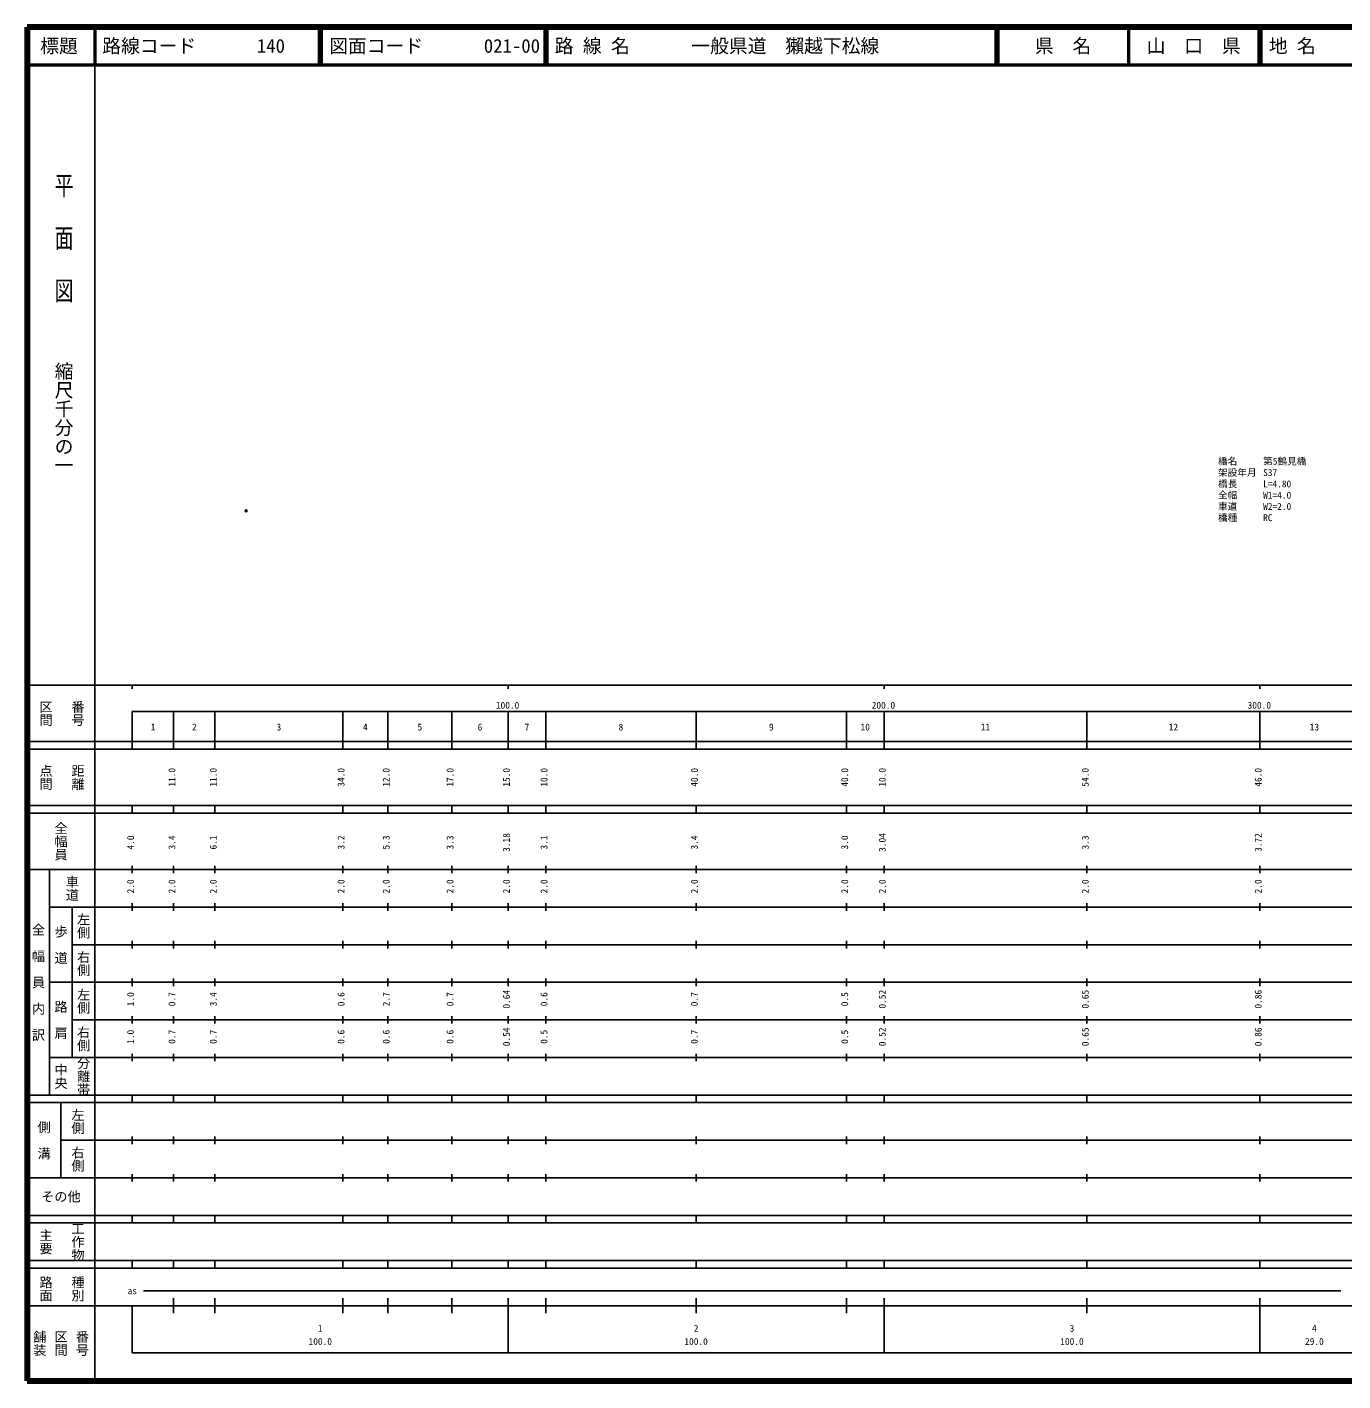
# Model space of a CAD drawing. Units: millimetres on the paper, with parts at other scales. Extents: x 40 to 680, y 20 to 380.
# Drawn here: x 40 to 390.1, y 20 to 380 of the extents above; entities that cross this region are included whole.
import ezdxf
from ezdxf.enums import TextEntityAlignment as Align

# ---------------------------------------------------------------- set-up
doc = ezdxf.new("R2010")
doc.units = ezdxf.units.MM
doc.header["$PDMODE"] = 32
doc.header["$PDSIZE"] = 0.5
for name, color, linetype in [('M-OTRS', 6, 'Continuous'), ('M-STR-HTXT', 7, 'Continuous'), ('M-TTL-TXT', 7, 'Continuous')]:
    doc.layers.add(name, color=color, linetype=linetype)
for name, color, linetype, lineweight in [('M-TTL', 2, 'Continuous', 140), ('M-TTL-BAND', 7, 'Continuous', 25), ('M-TTL-LINE', 7, 'Continuous', 50)]:
    doc.layers.add(name, color=color, linetype=linetype, lineweight=lineweight)
doc.styles.add('@ＭＳ ゴシック', font='')
doc.styles.add('ＭＳ ゴシック', font='')
doc.styles.get('@ＭＳ ゴシック').set_extended_font_data('@MS Gothic')
doc.styles.get('ＭＳ ゴシック').set_extended_font_data('MS Gothic')

msp = doc.modelspace()

# ---------------------------------------------------------------- linework, layer by layer
at = {"layer": 'M-OTRS'}
msp.add_point((98.276, 251.371), dxfattribs=at)
at = {"layer": 'M-TTL'}
for p, q in [((40, 380), (40, 20)), ((680, 380), (40, 380)), ((40, 20), (680, 20))]:
    msp.add_line(p, q, dxfattribs=at)
at = {"layer": 'M-TTL-BAND'}
for p, q in [((58, 370), (58, 20)), ((40, 205), (579, 205)), ((68, 205), (68, 204)), ((168, 205), (168, 204)), ((268, 205), (268, 204)), ((368, 205), (368, 204)), ((68, 198), (579, 198)), ((68, 198), (68, 188)), ((79, 188), (79, 198)), ((90, 188), (90, 198)), ((124, 188), (124, 198)), ((136, 188), (136, 198)), ((153, 188), (153, 198)), ((168, 188), (168, 198)), ((178, 188), (178, 198)), ((218, 188), (218, 198)), ((258, 188), (258, 198)), ((268, 188), (268, 198)), ((322, 188), (322, 198)), ((368, 188), (368, 198)), ((40, 190), (579, 190)), ((40, 188), (579, 188)), ((40, 173), (579, 173)), ((68, 171), (68, 173)), ((79, 171), (79, 173)), ((90, 171), (90, 173)), ((124, 171), (124, 173)), ((136, 171), (136, 173)), ((153, 171), (153, 173)), ((168, 171), (168, 173)), ((178, 171), (178, 173)), ((218, 171), (218, 173)), ((258, 171), (258, 173)), ((268, 171), (268, 173)), ((322, 171), (322, 173)), ((368, 171), (368, 173)), ((40, 171), (579, 171)), ((40, 156), (579, 156)), ((46, 96), (46, 156)), ((68, 155), (68, 157)), ((79, 155), (79, 157)), ((90, 155), (90, 157)), ((124, 155), (124, 157)), ((136, 155), (136, 157)), ((153, 155), (153, 157)), ((168, 155), (168, 157)), ((178, 155), (178, 157)), ((218, 155), (218, 157)), ((258, 155), (258, 157)), ((268, 155), (268, 157)), ((322, 155), (322, 157)), ((368, 155), (368, 157)), ((46, 146), (579, 146)), ((52, 146), (52, 106)), ((68, 145), (68, 147)), ((79, 145), (79, 147)), ((90, 145), (90, 147)), ((124, 145), (124, 147)), ((136, 145), (136, 147)), ((153, 145), (153, 147)), ((168, 145), (168, 147)), ((178, 145), (178, 147)), ((218, 145), (218, 147)), ((258, 145), (258, 147)), ((268, 145), (268, 147)), ((322, 145), (322, 147)), ((368, 145), (368, 147)), ((68, 135), (68, 137)), ((79, 135), (79, 137)), ((90, 135), (90, 137)), ((124, 135), (124, 137)), ((136, 135), (136, 137)), ((153, 135), (153, 137)), ((168, 135), (168, 137)), ((178, 135), (178, 137)), ((218, 135), (218, 137)), ((258, 135), (258, 137)), ((268, 135), (268, 137)), ((322, 135), (322, 137)), ((368, 135), (368, 137)), ((52, 136), (579, 136)), ((46, 126), (579, 126)), ((68, 125), (68, 127)), ((79, 125), (79, 127)), ((90, 125), (90, 127)), ((124, 125), (124, 127)), ((136, 125), (136, 127)), ((153, 125), (153, 127)), ((168, 125), (168, 127)), ((178, 125), (178, 127)), ((218, 125), (218, 127)), ((258, 125), (258, 127)), ((268, 125), (268, 127)), ((322, 125), (322, 127)), ((368, 125), (368, 127)), ((52, 116), (579, 116)), ((68, 115), (68, 117)), ((79, 115), (79, 117)), ((90, 115), (90, 117)), ((124, 115), (124, 117)), ((136, 115), (136, 117)), ((153, 115), (153, 117)), ((168, 115), (168, 117)), ((178, 115), (178, 117)), ((218, 115), (218, 117)), ((258, 115), (258, 117)), ((268, 115), (268, 117)), ((322, 115), (322, 117)), ((368, 115), (368, 117)), ((46, 106), (579, 106)), ((68, 105), (68, 107)), ((79, 105), (79, 107)), ((90, 105), (90, 107)), ((124, 105), (124, 107)), ((136, 105), (136, 107)), ((153, 105), (153, 107)), ((168, 105), (168, 107)), ((178, 105), (178, 107)), ((218, 105), (218, 107)), ((258, 105), (258, 107)), ((268, 105), (268, 107)), ((322, 105), (322, 107)), ((368, 105), (368, 107)), ((40, 96), (579, 96)), ((40, 94), (579, 94)), ((49, 94), (49, 74)), ((68, 94), (68, 96)), ((79, 94), (79, 96)), ((90, 94), (90, 96)), ((124, 94), (124, 96)), ((136, 94), (136, 96)), ((153, 94), (153, 96)), ((168, 94), (168, 96)), ((178, 94), (178, 96)), ((218, 94), (218, 96)), ((258, 94), (258, 96)), ((268, 94), (268, 96)), ((322, 94), (322, 96)), ((368, 94), (368, 96)), ((49, 84), (579, 84)), ((68, 83), (68, 85)), ((79, 83), (79, 85)), ((90, 83), (90, 85)), ((124, 83), (124, 85)), ((136, 83), (136, 85)), ((153, 83), (153, 85)), ((168, 83), (168, 85)), ((178, 83), (178, 85)), ((218, 83), (218, 85)), ((258, 83), (258, 85)), ((268, 83), (268, 85)), ((322, 83), (322, 85)), ((368, 83), (368, 85)), ((40, 74), (579, 74)), ((68, 73), (68, 75)), ((79, 73), (79, 75)), ((90, 73), (90, 75)), ((124, 73), (124, 75)), ((136, 73), (136, 75)), ((153, 73), (153, 75)), ((168, 73), (168, 75)), ((178, 73), (178, 75)), ((218, 73), (218, 75)), ((258, 73), (258, 75)), ((268, 73), (268, 75)), ((322, 73), (322, 75)), ((368, 73), (368, 75)), ((40, 64), (579, 64)), ((40, 62), (579, 62)), ((68, 62), (68, 64)), ((79, 62), (79, 64)), ((90, 62), (90, 64)), ((124, 62), (124, 64)), ((136, 62), (136, 64)), ((153, 62), (153, 64)), ((168, 62), (168, 64)), ((178, 62), (178, 64)), ((218, 62), (218, 64)), ((258, 62), (258, 64)), ((268, 62), (268, 64)), ((322, 62), (322, 64)), ((368, 62), (368, 64)), ((40, 52), (579, 52)), ((68, 50), (68, 52)), ((79, 50), (79, 52)), ((90, 50), (90, 52)), ((124, 50), (124, 52)), ((136, 50), (136, 52)), ((153, 50), (153, 52)), ((168, 50), (168, 52)), ((178, 50), (178, 52)), ((218, 50), (218, 52)), ((258, 50), (258, 52)), ((268, 50), (268, 52)), ((322, 50), (322, 52)), ((368, 50), (368, 52)), ((40, 50), (579, 50)), ((71, 44), (389.5, 44)), ((40, 40), (579, 40)), ((68, 40), (68, 27.5)), ((79, 38), (79, 42)), ((90, 38), (90, 42)), ((124, 38), (124, 42)), ((136, 38), (136, 42)), ((153, 38), (153, 42)), ((168, 27.5), (168, 42)), ((178, 38), (178, 42)), ((218, 38), (218, 42)), ((258, 38), (258, 42)), ((268, 27.5), (268, 42)), ((322, 38), (322, 42)), ((368, 27.5), (368, 42)), ((68, 27.5), (579, 27.5))]:
    msp.add_line(p, q, dxfattribs=at)
at = {"layer": 'M-TTL-LINE'}
for p, q in [((58, 380), (58, 370)), ((117.75, 380), (117.75, 370)), ((118.25, 380), (118.25, 370)), ((177.75, 380), (177.75, 370)), ((178.25, 380), (178.25, 370)), ((297.75, 380), (297.75, 370)), ((298.25, 380), (298.25, 370)), ((333, 380), (333, 370)), ((367.75, 380), (367.75, 370)), ((368.25, 380), (368.25, 370)), ((40, 370), (680, 370))]:
    msp.add_line(p, q, dxfattribs=at)

# ---------------------------------------------------------------- texts
at = {"layer": 'M-STR-HTXT', "style": 'ＭＳ ゴシック'}
for s, p in [('橋名', (356.86, 263.076)), ('第5鶴見橋', (368.86, 263.076)), ('橋長', (356.86, 257.076)), ('架設年月', (356.86, 260.076)), ('S37', (368.86, 260.076)), ('L=4.80', (368.86, 257.076)), ('全幅', (356.86, 254.076)), ('W1=4.0', (368.86, 254.076)), ('車道', (356.86, 251.076)), ('W2=2.0', (368.86, 251.076)), ('橋種', (356.86, 248.076)), ('RC', (368.86, 248.076))]:
    msp.add_text(s, height=1.833, dxfattribs=at).set_placement(p, align=Align.BOTTOM_LEFT)
at = {"layer": 'M-TTL-BAND', "style": '@ＭＳ ゴシック', "width": 1.4}
msp.add_text('平  面  図', height=3.666, rotation=270, dxfattribs=at).set_placement((49.777, 306.475), align=Align.MIDDLE_RIGHT)
at = {"layer": 'M-TTL-BAND', "style": '@ＭＳ ゴシック'}
msp.add_text('縮尺千分の一', height=3.666, rotation=270, dxfattribs=at).set_placement((49.777, 261.03), align=Align.MIDDLE_RIGHT)
for s, p in [('区間', (45, 197.5)), ('番号', (53.5, 197.5)), ('点間', (45, 180.5)), ('距離', (53.5, 180.5)), ('全幅員', (49, 163.5)), ('車道', (52, 151)), ('左側', (55, 141)), ('全\u3000幅\u3000員\u3000内\u3000訳', (43, 126)), ('歩\u3000道', (49, 136)), ('右側', (55, 131)), ('左側', (55, 121)), ('路\u3000肩', (49, 116)), ('右側', (55, 111)), ('分離帯', (55, 101)), ('中央', (49, 101)), ('左側', (53.5, 89)), ('側\u3000溝', (44.5, 84)), ('右側', (53.5, 79)), ('工作物', (53.5, 57)), ('主要', (45, 57)), ('路面', (45, 44.5)), ('種別', (53.5, 44.5)), ('舗装', (43.333, 30)), ('区間', (49, 30)), ('番号', (54.667, 30))]:
    msp.add_text(s, height=2.566, rotation=270, dxfattribs=at).set_placement(p, align=Align.MIDDLE_CENTER)
at = {"layer": 'M-TTL-BAND', "style": 'ＭＳ ゴシック'}
for s, p in [('100.0', (167.844, 198.195)), ('200.0', (267.844, 198.195)), ('300.0', (367.844, 198.195)), ('1', (73.5, 192.405)), ('2', (84.5, 192.405)), ('3', (107, 192.405)), ('4', (130, 192.405)), ('5', (144.5, 192.405)), ('6', (160.5, 192.405)), ('7', (173, 192.405)), ('8', (198, 192.405)), ('9', (238, 192.405)), ('10', (263, 192.405)), ('11', (295, 192.405)), ('12', (345, 192.405)), ('13', (382.5, 192.405)), ('as', (68, 42.5)), ('1', (118, 32.523)), ('2', (218, 32.523)), ('3', (318, 32.523)), ('4', (382.5, 32.523)), ('100.0', (118, 29.033)), ('100.0', (218, 29.033)), ('100.0', (318, 29.033)), ('29.0', (382.5, 29.033))]:
    msp.add_text(s, height=1.833, dxfattribs=at).set_placement(p, align=Align.BOTTOM_CENTER)
for s, p in [('11.0', (80, 180.5)), ('11.0', (91, 180.5)), ('34.0', (125, 180.5)), ('12.0', (137, 180.5)), ('17.0', (154, 180.5)), ('15.0', (169, 180.5)), ('10.0', (179, 180.5)), ('40.0', (219, 180.5)), ('40.0', (259, 180.5)), ('10.0', (269, 180.5)), ('54.0', (323, 180.5)), ('46.0', (369, 180.5)), ('4.0', (69, 163.174)), ('3.4', (80, 163.174)), ('6.1', (91, 163.174)), ('3.2', (125, 163.174)), ('5.3', (137, 163.174)), ('3.3', (154, 163.174)), ('3.18', (169, 163.174)), ('3.1', (179, 163.174)), ('3.4', (219, 163.174)), ('3.0', (259, 163.174)), ('3.04', (269, 163.174)), ('3.3', (323, 163.174)), ('3.72', (369, 163.174)), ('2.0', (69, 151.5)), ('2.0', (80, 151.5)), ('2.0', (91, 151.5)), ('2.0', (125, 151.5)), ('2.0', (137, 151.5)), ('2.0', (154, 151.5)), ('2.0', (169, 151.5)), ('2.0', (179, 151.5)), ('2.0', (219, 151.5)), ('2.0', (259, 151.5)), ('2.0', (269, 151.5)), ('2.0', (323, 151.5)), ('2.0', (369, 151.5)), ('1.0', (69, 121.5)), ('0.7', (80, 121.5)), ('3.4', (91, 121.5)), ('0.6', (125, 121.5)), ('2.7', (137, 121.5)), ('0.7', (154, 121.5)), ('0.64', (169, 121.5)), ('0.6', (179, 121.5)), ('0.7', (219, 121.5)), ('0.5', (259, 121.5)), ('0.52', (269, 121.5)), ('0.65', (323, 121.5)), ('0.86', (369, 121.5)), ('1.0', (69, 111.5)), ('0.7', (80, 111.5)), ('0.7', (91, 111.5)), ('0.6', (125, 111.5)), ('0.6', (137, 111.5)), ('0.6', (154, 111.5)), ('0.54', (169, 111.5)), ('0.5', (179, 111.5)), ('0.7', (219, 111.5)), ('0.5', (259, 111.5)), ('0.52', (269, 111.5)), ('0.65', (323, 111.5)), ('0.86', (369, 111.5))]:
    msp.add_text(s, height=1.833, rotation=90, dxfattribs=at).set_placement(p, align=Align.BOTTOM_CENTER)
msp.add_text('その他', height=2.566, dxfattribs=at).set_placement((49, 69), align=Align.MIDDLE_CENTER)
at = {"layer": 'M-TTL-TXT', "style": 'ＭＳ ゴシック'}
for s, p in [('標題', (48.5, 375)), ('県\u3000名', (315.625, 375)), ('山\u3000口\u3000県', (350.375, 375))]:
    msp.add_text(s, height=3.666, dxfattribs=at).set_placement(p, align=Align.MIDDLE_CENTER)
for s, p in [('路線コード', (60, 375)), ('140', (101.142, 375)), ('図面コード', (120.38, 375)), ('021-00', (161.521, 375)), ('路 線 名', (180.38, 375)), ('一般県道\u3000獺越下松線', (216.734, 375)), ('地 名', (370.38, 375))]:
    msp.add_text(s, height=3.666, dxfattribs=at).set_placement(p, align=Align.MIDDLE_LEFT)

doc.saveas('drawing.dxf')
